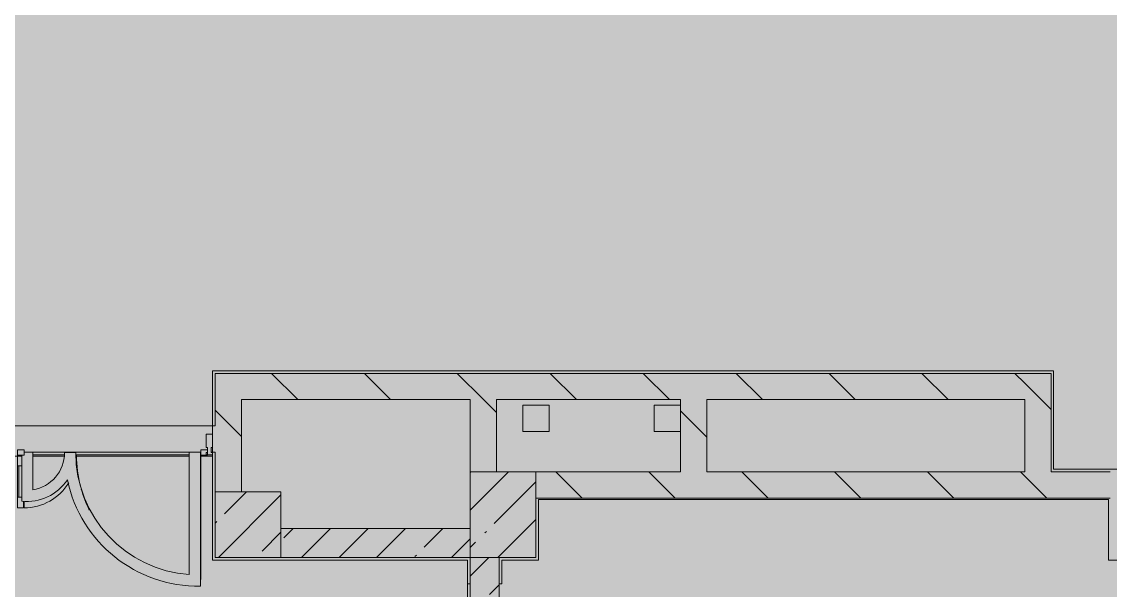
# Model space of a CAD drawing. Header units: millimetres. Extents: x 35316 to 242799, y -8553 to 29000.
# Drawn here: x 179995 to 188277, y 10650 to 14974 of the extents above; entities that cross this region are included whole.
import ezdxf

# ---------------------------------------------------------------- set-up
doc = ezdxf.new("R2010")
doc.units = ezdxf.units.MM
doc.layers.add('A-DETL-GENF-5', color=7, linetype='Continuous', lineweight=9, true_color=0xc0c0c0, transparency=0.4)
for name, color, linetype, lineweight, true_color in [('A-DETL-GENF-7', 7, 'Continuous', 5, 0xb7b7b7), ('A-DETL-GENF-8', 7, 'Continuous', 5, 0xe2e2e2), ('A-DOOR-5', 7, 'Continuous', 5, 0xb7b7b7), ('A-FLOR-2', 7, 'Continuous', 5, 0xb7b7b7), ('A-GLAZ-CWMG-2', 7, 'Continuous', 5, 0x737373), ('I-WALL-4', 7, 'Continuous', 5, 0x737373), ('S-COLS-3', 7, 'Continuous', 5, 0x737373)]:
    doc.layers.add(name, color=color, linetype=linetype, lineweight=lineweight, true_color=true_color)
doc.layers.add('I-WALL-5', color=7, linetype='Continuous', lineweight=5)
doc.layers.add('S-COLS-2', color=7, linetype='Continuous', lineweight=5)
pattern_1 = [(45, (107926.8, 0), (-285.1231, 285.1231), []), (45, (108211.92, 0), (-285.1231, 285.1231), [504.031, -100.806, 16.764, -84.042])]
pattern_2 = [(135, (107926.8, 0), (-353.5534, -353.5534), [])]

# ---------------------------------------------------------------- blocks, each defined once
blk = doc.blocks.new('BSC_Колонна _Прямоугольная - 650х500-23287315-3_3_2_птичка')
at = {"layer": 'S-COLS-2'}
h = blk.add_hatch(dxfattribs=at)
h.set_pattern_fill('FP_129', color=256, style=0, pattern_type=2)
h.set_pattern_definition([(135, (11225, -75730), (-285.1231, -285.1231), []), (135, (11225, -75444.88), (-285.1231, -285.1231), [504.031, -100.806, 16.764, -84.042])])
h.paths.add_polyline_path([(325, 250), (-325, 250), (-325, -250), (325, -250)])
at = {"layer": 'S-COLS-3'}
for p, q in [((325, 250), (-325, 250)), ((-325, 250), (-325, -250)), ((325, -250), (325, 250)), ((-325, -250), (325, -250))]:
    blk.add_line(p, q, dxfattribs=at)
blk = doc.blocks.new('BSC_Колонна _Прямоугольная - 500х500-V146-3_3_2_птичка')
at = {"layer": 'S-COLS-2'}
h = blk.add_hatch(dxfattribs=at)
h.set_pattern_fill('FP_130', color=256, style=0, pattern_type=2)
h.set_pattern_definition([(45, (-73790, -11150), (-285.1231, 285.1231), []), (45, (-73504.88, -11150), (-285.1231, 285.1231), [504.031, -100.806, 16.764, -84.042])])
h.paths.add_polyline_path([(-250, -250), (250, -250), (250, 250), (-250, 250)])
at = {"layer": 'S-COLS-3'}
for p, q in [((250, 250), (-250, 250)), ((-250, 250), (-250, -250)), ((250, -250), (250, 250)), ((-250, -250), (250, -250))]:
    blk.add_line(p, q, dxfattribs=at)
blk = doc.blocks.new('Дверь_Витражная_остекление_ - В-18-32468702-3_3_2_птичка')
at = {"layer": 'A-DETL-GENF-8'}
blk.add_hatch(color=256, dxfattribs=at).paths.add_polyline_path([(677.5, 420), (677.5, 369.7), (689.5, 369.5), (689.5, 20), (722.5, 20), (722.5, 420), (689.5, 420)])
at = {"layer": 'A-DETL-GENF-7'}
for p, q in [((-672.5, 965), (-672.5, 20)), ((-672.5, 965), (-672.5, 20)), ((722.5, 420), (677.5, 420)), ((677.5, 420), (677.5, 369.7)), ((722.5, 420), (677.5, 420)), ((677.5, 420), (677.5, 369.7)), ((722.5, 420), (722.5, 20)), ((722.5, 20), (722.5, 420)), ((722.5, 340), (689.5, 340)), ((712.5, 340), (712.5, 100)), ((722.5, 100), (689.5, 100))]:
    blk.add_line(p, q, dxfattribs=at)
at = {"layer": 'A-DOOR-5'}
for p, q in [((-672.5, 965), (-672.5, 20)), ((672.5, 420), (672.5, 369.8)), ((-672.5, 20), (-722.5, 20)), ((-722.5, 20), (-722.5, -20)), ((-672.5, -20), (-672.5, 20)), ((722.5, 20), (672.5, 20)), ((672.5, 20), (672.5, -20)), ((722.5, -20), (722.5, 20)), ((-722.5, -20), (-672.5, -20)), ((672.5, -20), (722.5, -20))]:
    blk.add_line(p, q, dxfattribs=at)
for centre, radius, start, end in [((-672.5, 20), 945, 15.85424, 26.17307), ((672.5, 20), 400, 90, 148.53811), ((-672.5, 20), 945, 360, 14.43128), ((672.5, 20), 400, 177.03782, 180)]:
    blk.add_arc(centre, radius, start, end, dxfattribs=at)
blk = doc.blocks.new('Прямоугольный импост - Импост структурный с накладкой - 160мм Темный-33326242-3_3_2_птичка')
at = {"layer": 'A-GLAZ-CWMG-2'}
for p, q in [((0, 140), (-50, 140)), ((-50, 140), (-50, 40)), ((0, 40), (0, 140)), ((-50, 40), (-40, 40)), ((-40, 0), (-50, 0)), ((-50, 0), (-50, -17)), ((-40, 40), (-40, 0)), ((-10, 0), (-10, 40)), ((-10, 40), (0, 40)), ((0, 0), (-10, 0)), ((0, -17), (0, 0)), ((-50, -17), (0, -17))]:
    blk.add_line(p, q, dxfattribs=at)

msp = doc.modelspace()

# ---------------------------------------------------------------- hatches: boundary and pattern name
at = {"layer": 'A-DETL-GENF-5'}
msp.add_hatch(color=256, dxfattribs=at).paths.add_polyline_path([(183776.8, -251.7), (183776.8, 3288.3), (192496.8, 3288.3), (192496.8, 27348.3), (149836.8, 27348.3), (149836.8, 23888.3), (146236.9, 23888.3), (146236.9, -251.7), (181954.2, -251.7)])
at = {"layer": 'I-WALL-5'}
h = msp.add_hatch(dxfattribs=at)
h.set_pattern_fill('FP_111', color=256, style=0, pattern_type=2)
h.set_pattern_definition(pattern_2)
h.paths.add_polyline_path([(186970.4, 12100), (187626.8, 12100), (187626.8, 12300), (181466.8, 12300), (181466.8, 12100), (186193.1, 12100)])
h = msp.add_hatch(dxfattribs=at)
h.set_pattern_fill('FP_111', color=256, style=0, pattern_type=2)
h.set_pattern_definition(pattern_2)
h.paths.add_polyline_path([(187826.8, 11550), (187826.8, 12300), (187626.8, 12300), (187626.8, 11550)])
h = msp.add_hatch(dxfattribs=at)
h.set_pattern_fill('FP_111', color=256, style=0, pattern_type=2)
h.set_pattern_definition(pattern_2)
h.paths.add_polyline_path([(181666.8, 11400), (181666.8, 12100), (181466.8, 12100), (181466.8, 11400)])
h = msp.add_hatch(dxfattribs=at)
h.set_pattern_fill('FP_111', color=256, style=0, pattern_type=2)
h.set_pattern_definition(pattern_2)
h.paths.add_polyline_path([(183606.8, 11550), (183606.8, 12100), (183406.8, 12100), (183406.8, 11550)])
h = msp.add_hatch(dxfattribs=at)
h.set_pattern_fill('FP_111', color=256, style=0, pattern_type=2)
h.set_pattern_definition(pattern_2)
h.paths.add_polyline_path([(185207.3, 11550), (185207.3, 12100), (185007.3, 12100), (185007.3, 11550)])
h = msp.add_hatch(dxfattribs=at)
h.set_pattern_fill('FP_111', color=256, style=0, pattern_type=2)
h.set_pattern_definition(pattern_2)
h.paths.add_polyline_path([(181446.8, 11700), (181466.8, 11700), (181466.8, 11900), (181446.8, 11900)])
h.paths.add_polyline_path([(176655.6, 11700), (176680.8, 11700), (176680.8, 11900), (176576.8, 11900), (176576.8, 11700)])
h.paths.add_polyline_path([(178236.8, 11700), (178236.8, 11900), (178160.8, 11900), (178160.8, 11700)])
h.paths.add_polyline_path([(178756.8, 11700), (178756.8, 11900), (178736.8, 11900), (178736.8, 11700)])
h = msp.add_hatch(dxfattribs=at)
h.set_pattern_fill('FP_111', color=256, style=0, pattern_type=2)
h.set_pattern_definition(pattern_2)
h.paths.add_polyline_path([(186193.1, 11350), (188276.8, 11350), (188276.8, 11550), (183906.8, 11550), (183906.8, 11350), (184073.6, 11350)])
h = msp.add_hatch(dxfattribs=at)
h.set_pattern_fill('FP_108', color=256, style=0, pattern_type=2)
h.set_pattern_definition(pattern_1)
h.paths.add_polyline_path([(183013.9, 10900), (183406.8, 10900), (183406.8, 11120), (181966.8, 11120), (181966.8, 10900)])
h = msp.add_hatch(dxfattribs=at)
h.set_pattern_fill('FP_108', color=256, style=0, pattern_type=2)
h.set_pattern_definition(pattern_1)
h.paths.add_polyline_path([(183406.8, 7900), (183626.8, 7900), (183626.8, 9179), (183406.8, 9179), (183406.8, 8010.3)])
h.paths.add_polyline_path([(183626.8, 10619), (183626.8, 10900), (183406.8, 10900), (183406.8, 10619)])

# ---------------------------------------------------------------- linework, layer by layer
at = {"layer": 'A-FLOR-2'}
for p, q in [((181446.8, 11900), (181446.8, 12320)), ((181446.8, 12320), (187845.8, 12320)), ((187845.8, 12320), (187845.8, 11570)), ((183807.3, 12057), (184007.3, 12057)), ((183807.3, 11857), (183807.3, 12057)), ((184007.3, 12057), (184007.3, 11857)), ((184807.3, 12057), (185007.3, 12057)), ((184807.3, 11857), (184807.3, 12057)), ((184007.3, 11857), (183807.3, 11857)), ((185007.3, 11857), (184807.3, 11857)), ((180079.5, 11700), (180011.8, 11700)), ((180079.5, 11413.8), (180079.5, 11700)), ((180319, 11680), (180079.5, 11680)), ((180405.5, 11697.2), (180320.8, 11697.2)), ((181269.1, 11680), (180406.5, 11680)), ((181353.8, 11700), (181269.1, 11700)), ((181269.1, 11700), (181269.1, 10768.9)), ((181353.8, 10681.9), (181353.8, 11700)), ((181446.8, 10880), (181446.8, 11680)), ((181446.8, 11669), (181446.8, 11680)), ((178756.8, 11669), (179994.8, 11669)), ((179994.8, 11677), (179994.8, 11327.5)), ((180079.5, 11669), (180317.9, 11669)), ((180407.1, 11669), (181269.1, 11669)), ((181353.8, 11669), (181446.8, 11669)), ((187845.8, 11570), (191477.3, 11570)), ((188262.8, 11340), (183927.8, 11340)), ((183927.8, 11340), (183927.8, 10880)), ((188262.8, 10879), (188262.8, 11340)), ((183386.8, 10880), (181446.8, 10880)), ((183386.8, 10880), (183386.8, 10600.7)), ((183927.8, 10880), (183647.8, 10880)), ((183647.8, 10880), (183647.8, 10700)), ((192386.8, 10879), (188262.8, 10879)), ((183406.8, 10700), (183386.8, 10700)), ((183647.8, 10700), (183626.8, 10700))]:
    msp.add_line(p, q, dxfattribs=at)
for centre, radius, start, end in [((180033.7, 11697.2), 287, 279.17366, 0), ((181336.2, 11697.2), 930.7, 180, 265.86869), ((180033.7, 11697.2), 371.7, 263.98747, 326.07537), ((181336.2, 11697.2), 1015.4, 191.7891, 270.99569)]:
    msp.add_arc(centre, radius, start, end, dxfattribs=at)
at = {"layer": 'I-WALL-4'}
for p, q in [((187826.8, 12300), (181466.8, 12300)), ((181466.8, 12300), (181466.8, 11900)), ((187826.8, 11550), (187826.8, 12300)), ((181666.8, 12100), (183406.8, 12100)), ((181666.8, 11400), (181666.8, 12100)), ((183406.8, 12100), (183406.8, 11550)), ((183606.8, 11550), (183606.8, 12100)), ((183606.8, 12100), (185007.3, 12100)), ((185007.3, 12100), (185007.3, 11550)), ((185207.3, 12100), (187626.8, 12100)), ((185207.3, 11550), (185207.3, 12100)), ((187626.8, 12100), (187626.8, 11550)), ((178736.8, 11900), (181466.8, 11900)), ((181446.8, 11900), (181446.8, 11700)), ((181269.1, 11700), (180079.5, 11700)), ((181436.8, 11700), (181466.8, 11700)), ((181466.8, 11700), (181466.8, 11400)), ((185007.3, 11550), (183906.8, 11550)), ((187626.8, 11550), (185207.3, 11550)), ((188276.8, 11550), (187826.8, 11550)), ((183906.8, 11350), (188276.8, 11350)), ((183406.8, 11120), (181966.8, 11120)), ((181966.8, 10900), (183406.8, 10900)), ((183406.8, 10900), (183406.8, 10600.7)), ((183626.8, 10900), (183626.8, 7900))]:
    msp.add_line(p, q, dxfattribs=at)

# ---------------------------------------------------------------- block references
at = {"layer": 'A-DOOR-5', "rotation": 180}
msp.add_blockref('Дверь_Витражная_остекление_ - В-18-32468702-3_3_2_птичка', (180684.3, 11697), dxfattribs=at)
at = {"layer": 'A-GLAZ-CWMG-2'}
msp.add_blockref('Прямоугольный импост - Импост структурный с накладкой - 160мм Темный-33326242-3_3_2_птичка', (181446.8, 11697), dxfattribs=at)
at = {"layer": 'S-COLS-3', "rotation": 270.0000000000007}
msp.add_blockref('BSC_Колонна _Прямоугольная - 650х500-23287315-3_3_2_птичка', (183656.8, 11225), dxfattribs=at)
at = {"layer": 'S-COLS-3'}
msp.add_blockref('BSC_Колонна _Прямоугольная - 500х500-V146-3_3_2_птичка', (181716.8, 11150), dxfattribs=at)

doc.saveas('drawing.dxf')
